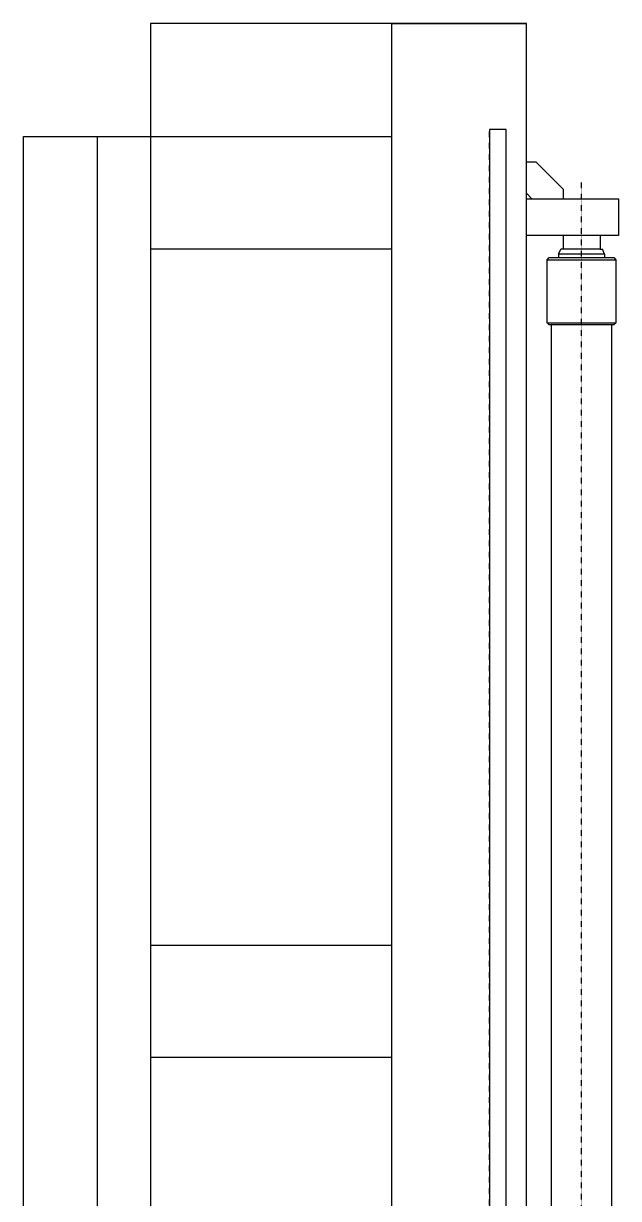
# Model space of a CAD drawing. Extents: x 8 to 3275, y 508 to 2688.
# Drawn here: x 1271 to 1639, y 1962 to 2688 of the extents above; entities that cross this region are included whole.
import ezdxf

# ---------------------------------------------------------------- set-up
doc = ezdxf.new("R2010")
doc.units = 0
doc.linetypes.add('DASHED', pattern=[0.019737, 0.013158, -0.006579])
doc.layers.add('SEVEN', color=5, linetype='CONTINUOUS')

msp = doc.modelspace()

# ---------------------------------------------------------------- linework, layer by layer
at = {"layer": 'SEVEN', "color": 5}
for p, q in [((1582.100024, 2687.90004), (1349.60002, 2687.90004)), ((1349.60002, 2687.90004), (1349.60002, 1278.700019)), ((1498.800022, 2687.90004), (1582.100024, 2687.90004)), ((1498.800022, 1197.200018), (1498.800022, 2687.90004)), ((1582.100024, 700.70001), (1582.100024, 2687.90004)), ((1559.300023, 2622.500039), (1559.300023, 803.200012)), ((1569.500023, 2622.500039), (1559.300023, 2622.500039)), ((1569.500023, 803.200012), (1569.500023, 2622.500039)), ((1271.100019, 2618.200039), (1316.60002, 2618.200039)), ((1271.100019, 1278.700019), (1271.100019, 2618.200039)), ((1316.60002, 2618.200039), (1498.800022, 2618.200039)), ((1316.60002, 2618.200039), (1316.60002, 1278.700019)), ((1582.100024, 2602.500039), (1587.800024, 2602.500039)), ((1604.900024, 2585.400039), (1587.800024, 2602.500039)), ((1604.900024, 2579.700038), (1604.900024, 2585.400039)), ((1585.400024, 2579.700038), (1582.100024, 2583.200038)), ((1582.100024, 2579.700038), (1639.000024, 2579.700038)), ((1639.000024, 2579.700038), (1639.000024, 2556.900038)), ((1639.000024, 2556.900038), (1582.100024, 2556.900038)), ((1604.900024, 2548.500038), (1604.900024, 2556.900038)), ((1627.600024, 2556.900038), (1627.600024, 2548.500038)), ((1349.60002, 2548.700038), (1498.800022, 2548.700038)), ((1601.900024, 2545.500038), (1603.300024, 2548.500038)), ((1604.900024, 2548.500038), (1603.300024, 2548.500038)), ((1627.600024, 2548.500038), (1604.900024, 2548.500038)), ((1627.600024, 2548.500038), (1629.000024, 2548.500038)), ((1630.400024, 2545.500038), (1629.000024, 2548.500038)), ((1594.800024, 2542.000038), (1596.200024, 2543.400038)), ((1594.800024, 2503.100037), (1594.800024, 2542.000038)), ((1594.800024, 2542.000038), (1637.400024, 2542.000038)), ((1596.200024, 2543.400038), (1601.900024, 2543.400038)), ((1630.400024, 2545.500038), (1601.900024, 2545.500038)), ((1601.900024, 2545.500038), (1601.900024, 2543.400038)), ((1601.900024, 2543.400038), (1630.400024, 2543.400038)), ((1630.400024, 2545.500038), (1630.400024, 2543.400038)), ((1630.400024, 2543.400038), (1636.100024, 2543.400038)), ((1636.100024, 2543.400038), (1637.400024, 2542.000038)), ((1637.400024, 2542.000038), (1637.400024, 2503.100037)), ((1596.200024, 2501.700037), (1594.800024, 2503.100037)), ((1594.800024, 2503.100037), (1637.400024, 2503.100037)), ((1636.100024, 2501.700037), (1596.200024, 2501.700037)), ((1597.600024, 926.900014), (1597.600024, 2501.700037)), ((1634.700024, 2501.700037), (1634.700024, 926.900014)), ((1637.400024, 2503.100037), (1636.100024, 2501.700037)), ((1498.800022, 2118.500032), (1349.60002, 2118.500032)), ((1498.800022, 2049.200031), (1349.60002, 2049.200031))]:
    msp.add_line(p, q, dxfattribs=at)
at = {"layer": 'SEVEN', "color": 5, "linetype": 'DASHED'}
for p, q in [((1559.300023, 803.200012), (1559.300023, 2622.500039)), ((1616.200024, 880.700013), (1616.200024, 2589.900039))]:
    msp.add_line(p, q, dxfattribs=at)

doc.saveas('drawing.dxf')
